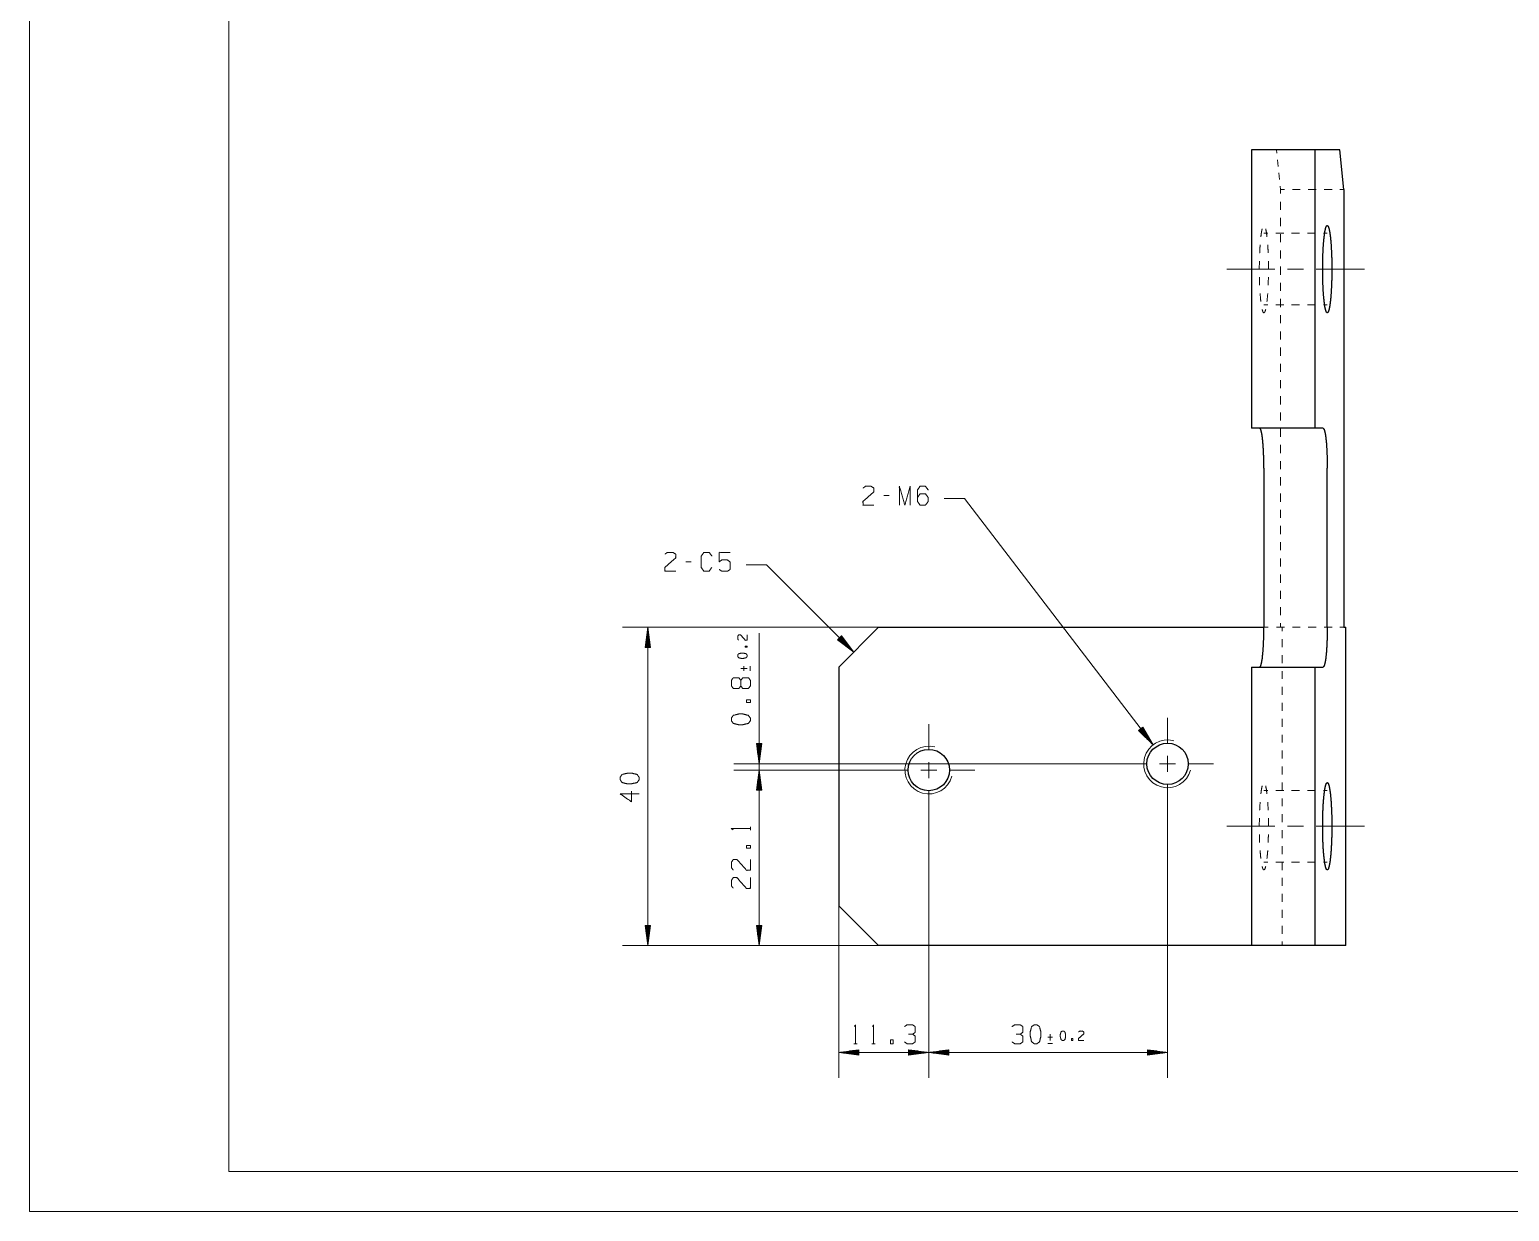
# Model space of a CAD drawing. Header units: millimetres. Extents: x 0 to 420, y 0 to 297.
# Drawn here: x 0 to 185.8, y 0 to 148.5 of the extents above; entities that cross this region are included whole.
import ezdxf

# ---------------------------------------------------------------- set-up
doc = ezdxf.new("R2010")
doc.units = ezdxf.units.MM
doc.layers.add('1', color=7, linetype='Continuous', true_color=0xffffff)

msp = doc.modelspace()

# ---------------------------------------------------------------- linework, layer by layer
at = {"layer": '1', "color": 132, "linetype": 'Continuous', "lineweight": 18}
for p, q in [((0, 297), (0, 0)), ((25, 292), (25, 5)), ((25, 5), (415, 5)), ((0, 0), (420, 0))]:
    msp.add_line(p, q, dxfattribs=at)
at = {"layer": '1', "color": 30, "linetype": 'Continuous', "lineweight": 25}
for p, q in [((161.38, 133.4), (153.43, 133.4)), ((153.43, 133.4), (153.43, 98.4)), ((164.52, 133.4), (161.38, 133.4)), ((161.38, 133.4), (161.38, 98.4)), ((165.04, 128.4), (164.52, 133.4)), ((165.04, 128.4), (165.04, 73.4)), ((161.38, 98.4), (153.43, 98.4)), ((162.43, 98.4), (161.38, 98.4)), ((155, 93.4), (155, 73.4)), ((162.95, 73.4), (162.95, 93.4)), ((106.61, 73.4), (101.61, 68.4)), ((106.61, 73.4), (153.28, 73.4)), ((165.04, 73.4), (165.22, 73.4)), ((165.28, 33.4), (165.28, 73.4)), ((101.61, 68.4), (101.61, 38.4)), ((153.43, 68.4), (161.38, 68.4)), ((153.43, 68.4), (153.43, 33.4)), ((161.38, 68.4), (162.43, 68.4)), ((161.38, 68.4), (161.38, 33.4)), ((101.61, 38.4), (106.61, 33.4)), ((153.28, 33.4), (106.61, 33.4)), ((161.38, 33.4), (153.43, 33.4)), ((165.22, 33.4), (161.38, 33.4))]:
    msp.add_line(p, q, dxfattribs=at)
at = {"layer": '1', "color": 43, "linetype": 'Continuous', "lineweight": 18}
for p, q in [((156.57, 133.4), (156.61, 132.98)), ((156.7, 132.15), (156.78, 131.31)), ((156.87, 130.48), (156.96, 129.65)), ((157.04, 128.81), (157.09, 128.4)), ((157.09, 127.89), (157.09, 128.4)), ((157.09, 128.4), (157.59, 128.4)), ((158.58, 128.4), (159.57, 128.4)), ((160.57, 128.4), (161.56, 128.4)), ((162.56, 128.4), (163.55, 128.4)), ((164.55, 128.4), (165.04, 128.4)), ((157.09, 125.85), (157.09, 126.87)), ((157.09, 123.81), (157.09, 124.83)), ((155.49, 122.9), (155, 122.9)), ((157.48, 122.9), (156.49, 122.9)), ((157.09, 121.78), (157.09, 122.79)), ((159.47, 122.9), (158.48, 122.9)), ((161.46, 122.9), (160.47, 122.9)), ((162.95, 122.9), (162.46, 122.9)), ((154.43, 119.41), (154.42, 118.4)), ((155.57, 118.4), (155.56, 119.41)), ((157.09, 119.74), (157.09, 120.76)), ((157.09, 117.7), (157.09, 118.72)), ((157.09, 115.67), (157.09, 116.68)), ((155, 113.9), (155.49, 113.9)), ((156.49, 113.9), (157.48, 113.9)), ((157.09, 113.63), (157.09, 114.65)), ((158.48, 113.9), (159.47, 113.9)), ((160.47, 113.9), (161.46, 113.9)), ((162.46, 113.9), (162.95, 113.9)), ((157.09, 111.59), (157.09, 112.61)), ((157.09, 109.55), (157.09, 110.57)), ((157.09, 107.52), (157.09, 108.54)), ((157.09, 105.48), (157.09, 106.5)), ((157.09, 103.44), (157.09, 104.46)), ((157.09, 101.41), (157.09, 102.42)), ((157.09, 99.37), (157.09, 100.39)), ((157.09, 97.33), (157.09, 98.35)), ((157.09, 95.29), (157.09, 96.31)), ((157.09, 93.26), (157.09, 94.28)), ((157.09, 91.22), (157.09, 92.24)), ((157.09, 89.18), (157.09, 90.2)), ((157.09, 87.15), (157.09, 88.17)), ((157.09, 85.11), (157.09, 86.13)), ((157.09, 83.07), (157.09, 84.09)), ((157.09, 81.04), (157.09, 82.05)), ((157.09, 79), (157.09, 80.02)), ((157.09, 76.96), (157.09, 77.98)), ((157.09, 74.92), (157.09, 75.94)), ((155, 73.4), (155.52, 73.4)), ((157.09, 73.4), (157.09, 73.91)), ((157.59, 73.4), (157.09, 73.4)), ((157.28, 72.9), (157.28, 73.4)), ((159.57, 73.4), (158.58, 73.4)), ((161.56, 73.4), (160.57, 73.4)), ((163.55, 73.4), (162.56, 73.4)), ((165.04, 73.4), (164.55, 73.4)), ((157.28, 70.9), (157.28, 71.9)), ((157.28, 68.9), (157.28, 69.9)), ((157.28, 66.9), (157.28, 67.9)), ((157.28, 64.9), (157.28, 65.9)), ((157.28, 62.9), (157.28, 63.9)), ((157.28, 60.9), (157.28, 61.9)), ((157.28, 58.9), (157.28, 59.9)), ((157.28, 56.9), (157.28, 57.9)), ((157.28, 54.9), (157.28, 55.9)), ((157.28, 52.9), (157.28, 53.9)), ((155.49, 52.9), (155, 52.9)), ((157.48, 52.9), (156.49, 52.9)), ((159.47, 52.9), (158.48, 52.9)), ((161.46, 52.9), (160.47, 52.9)), ((162.95, 52.9), (162.46, 52.9)), ((157.28, 50.9), (157.28, 51.9)), ((154.43, 49.41), (154.42, 48.4)), ((155.57, 48.4), (155.56, 49.41)), ((157.28, 48.9), (157.28, 49.9)), ((157.28, 46.9), (157.28, 47.9)), ((157.28, 44.9), (157.28, 45.9)), ((155, 43.9), (155.49, 43.9)), ((156.49, 43.9), (157.48, 43.9)), ((157.28, 42.9), (157.28, 43.9)), ((158.48, 43.9), (159.47, 43.9)), ((160.47, 43.9), (161.46, 43.9)), ((162.46, 43.9), (162.95, 43.9)), ((157.28, 40.9), (157.28, 41.9)), ((157.28, 38.9), (157.28, 39.9)), ((157.28, 36.9), (157.28, 37.9)), ((157.28, 34.9), (157.28, 35.9)), ((157.28, 33.4), (157.28, 33.9))]:
    msp.add_line(p, q, dxfattribs=at)
at = {"layer": '1', "color": 252, "linetype": 'Continuous', "lineweight": 18}
for p, q in [((157.97, 118.4), (159.98, 118.4)), ((142.9, 58.83), (142.9, 62.01)), ((112.91, 58.05), (112.91, 61.23)), ((112.91, 54.45), (112.91, 56.46)), ((140.31, 56.24), (137.12, 56.24)), ((141.89, 56.24), (143.9, 56.24)), ((142.9, 55.23), (142.9, 57.24)), ((145.49, 56.24), (148.67, 56.24)), ((110.32, 55.46), (107.13, 55.46)), ((111.9, 55.46), (113.91, 55.46)), ((115.5, 55.46), (118.68, 55.46)), ((112.91, 52.86), (112.91, 49.68)), ((142.9, 53.65), (142.9, 50.46)), ((157.97, 48.4), (159.98, 48.4))]:
    msp.add_line(p, q, dxfattribs=at)
at = {"layer": '1', "color": 95, "linetype": 'Continuous', "lineweight": 18}
for p, q in [((107.95, 89.94), (107.28, 89.94)), ((83.07, 81.64), (82.4, 81.64)), ((89.3, 68.21), (90.1, 68.21)), ((89.7, 68.5), (89.7, 67.93)), ((90.49, 67.93), (90.49, 68.5)), ((90.51, 47.89), (90.51, 48.31)), ((103.5, 21.07), (103.93, 21.07)), ((105.78, 21.07), (106.2, 21.07)), ((128.44, 21.88), (127.87, 21.88)), ((127.87, 21.09), (128.44, 21.09)), ((128.15, 22.28), (128.15, 21.48))]:
    msp.add_line(p, q, dxfattribs=at)
at = {"layer": '1', "color": 13, "linetype": 'Continuous', "lineweight": 18}
for p, q in [((117.4, 89.56), (114.86, 89.56)), ((141.07, 58.62), (117.4, 89.56)), ((92.52, 81.25), (89.98, 81.25)), ((92.52, 81.25), (103.5, 70.28)), ((106.61, 73.4), (74.46, 73.4)), ((77.63, 73.4), (77.3, 70.86)), ((77.56, 70.86), (77.56, 72.82)), ((77.61, 70.86), (77.61, 73.2)), ((77.97, 70.86), (77.63, 73.4)), ((77.63, 33.4), (77.63, 73.4)), ((77.66, 70.86), (77.66, 73.2)), ((77.71, 70.86), (77.71, 72.82)), ((91.6, 72.66), (91.6, 47.52)), ((77.3, 70.86), (77.3, 70.89)), ((77.3, 70.86), (77.3, 70.89)), ((77.3, 70.86), (77.97, 70.86)), ((77.35, 70.86), (77.35, 71.27)), ((77.4, 70.86), (77.4, 71.66)), ((77.46, 70.86), (77.46, 72.05)), ((77.51, 70.86), (77.51, 72.43)), ((77.76, 70.86), (77.76, 72.43)), ((77.81, 70.86), (77.81, 72.05)), ((77.86, 70.86), (77.86, 71.66)), ((77.91, 70.86), (77.91, 71.27)), ((77.96, 70.86), (77.96, 70.89)), ((77.96, 70.86), (77.96, 70.89)), ((101.94, 72.31), (101.46, 71.84)), ((101.46, 71.84), (103.5, 70.28)), ((101.47, 71.84), (101.49, 71.82)), ((101.47, 71.84), (101.49, 71.82)), ((101.5, 71.88), (101.8, 71.58)), ((101.54, 71.91), (102.11, 71.35)), ((101.57, 71.95), (102.41, 71.11)), ((101.61, 71.99), (102.72, 70.87)), ((101.65, 72.02), (103.03, 70.63)), ((101.68, 72.06), (103.34, 70.4)), ((101.72, 72.09), (103.38, 70.43)), ((101.75, 72.13), (103.14, 70.74)), ((101.79, 72.17), (102.9, 71.05)), ((101.83, 72.2), (102.67, 71.36)), ((101.86, 72.24), (102.43, 71.67)), ((101.9, 72.27), (102.19, 71.98)), ((101.93, 72.31), (101.96, 72.29)), ((101.93, 72.31), (101.96, 72.29)), ((103.5, 70.28), (101.94, 72.31)), ((139.8, 60.84), (139.26, 60.43)), ((139.26, 60.43), (141.07, 58.62)), ((139.27, 60.44), (139.29, 60.41)), ((139.27, 60.44), (139.29, 60.41)), ((139.31, 60.47), (139.56, 60.13)), ((139.35, 60.5), (139.84, 59.86)), ((139.39, 60.53), (140.11, 59.58)), ((139.43, 60.56), (140.39, 59.31)), ((139.47, 60.59), (140.66, 59.03)), ((139.51, 60.62), (140.94, 58.76)), ((139.55, 60.65), (140.98, 58.79)), ((139.59, 60.68), (140.78, 59.12)), ((139.63, 60.71), (140.59, 59.46)), ((139.67, 60.74), (140.39, 59.8)), ((139.71, 60.78), (140.2, 60.14)), ((139.75, 60.81), (140.01, 60.47)), ((139.79, 60.84), (139.81, 60.81)), ((139.79, 60.84), (139.81, 60.81)), ((141.07, 58.62), (139.8, 60.84)), ((91.27, 58.78), (91.27, 58.74)), ((91.27, 58.78), (91.27, 58.74)), ((91.27, 58.78), (91.6, 56.24)), ((91.94, 58.78), (91.27, 58.78)), ((91.32, 58.78), (91.32, 58.36)), ((91.37, 58.78), (91.37, 57.97)), ((91.42, 58.78), (91.42, 57.59)), ((91.47, 58.78), (91.47, 57.2)), ((91.53, 58.78), (91.53, 56.82)), ((91.58, 58.78), (91.58, 56.43)), ((91.6, 56.24), (91.94, 58.78)), ((91.63, 58.78), (91.63, 56.43)), ((91.68, 58.78), (91.68, 56.82)), ((91.73, 58.78), (91.73, 57.2)), ((91.78, 58.78), (91.78, 57.59)), ((91.83, 58.78), (91.83, 57.97)), ((91.88, 58.78), (91.88, 58.36)), ((91.93, 58.78), (91.93, 58.74)), ((91.93, 58.78), (91.93, 58.74)), ((137.12, 56.24), (88.43, 56.24)), ((107.13, 55.46), (88.43, 55.46)), ((107.13, 55.46), (88.43, 55.46)), ((91.6, 55.46), (91.27, 52.92)), ((91.6, 55.46), (91.27, 52.92)), ((91.42, 52.92), (91.42, 54.1)), ((91.42, 52.92), (91.42, 54.1)), ((91.47, 52.92), (91.47, 54.49)), ((91.47, 52.92), (91.47, 54.49)), ((91.53, 52.92), (91.53, 54.88)), ((91.53, 52.92), (91.53, 54.88)), ((91.58, 52.92), (91.58, 55.26)), ((91.58, 52.92), (91.58, 55.26)), ((91.94, 52.92), (91.6, 55.46)), ((91.94, 52.92), (91.6, 55.46)), ((91.6, 55.46), (91.6, 33.4)), ((91.63, 52.92), (91.63, 55.26)), ((91.63, 52.92), (91.63, 55.26)), ((91.68, 52.92), (91.68, 54.88)), ((91.68, 52.92), (91.68, 54.88)), ((91.73, 52.92), (91.73, 54.49)), ((91.73, 52.92), (91.73, 54.49)), ((91.78, 52.92), (91.78, 54.1)), ((91.78, 52.92), (91.78, 54.1)), ((91.27, 52.92), (91.27, 52.95)), ((91.27, 52.92), (91.27, 52.95)), ((91.27, 52.92), (91.27, 52.95)), ((91.27, 52.92), (91.27, 52.95)), ((91.27, 52.92), (91.94, 52.92)), ((91.27, 52.92), (91.94, 52.92)), ((91.32, 52.92), (91.32, 53.33)), ((91.32, 52.92), (91.32, 53.33)), ((91.37, 52.92), (91.37, 53.72)), ((91.37, 52.92), (91.37, 53.72)), ((91.83, 52.92), (91.83, 53.72)), ((91.83, 52.92), (91.83, 53.72)), ((91.88, 52.92), (91.88, 53.33)), ((91.88, 52.92), (91.88, 53.33)), ((91.93, 52.92), (91.93, 52.95)), ((91.93, 52.92), (91.93, 52.95)), ((91.93, 52.92), (91.93, 52.95)), ((91.93, 52.92), (91.93, 52.95)), ((142.9, 50.46), (142.9, 16.8)), ((112.91, 49.68), (112.91, 16.8)), ((112.91, 49.68), (112.91, 16.8)), ((101.61, 38.4), (101.61, 16.8)), ((77.3, 35.94), (77.3, 35.9)), ((77.3, 35.94), (77.3, 35.9)), ((77.3, 35.94), (77.63, 33.4)), ((77.97, 35.94), (77.3, 35.94)), ((77.35, 35.94), (77.35, 35.52)), ((77.4, 35.94), (77.4, 35.13)), ((77.46, 35.94), (77.46, 34.75)), ((77.51, 35.94), (77.51, 34.36)), ((77.56, 35.94), (77.56, 33.98)), ((77.61, 35.94), (77.61, 33.59)), ((77.63, 33.4), (77.97, 35.94)), ((77.66, 35.94), (77.66, 33.59)), ((77.71, 35.94), (77.71, 33.98)), ((77.76, 35.94), (77.76, 34.36)), ((77.81, 35.94), (77.81, 34.75)), ((77.86, 35.94), (77.86, 35.13)), ((77.91, 35.94), (77.91, 35.52)), ((77.96, 35.94), (77.96, 35.9)), ((77.96, 35.94), (77.96, 35.9)), ((91.27, 35.94), (91.27, 35.9)), ((91.27, 35.94), (91.27, 35.9)), ((91.27, 35.94), (91.6, 33.4)), ((91.94, 35.94), (91.27, 35.94)), ((91.32, 35.94), (91.32, 35.52)), ((91.37, 35.94), (91.37, 35.13)), ((91.42, 35.94), (91.42, 34.75)), ((91.47, 35.94), (91.47, 34.36)), ((91.53, 35.94), (91.53, 33.98)), ((91.58, 35.94), (91.58, 33.59)), ((91.6, 33.4), (91.94, 35.94)), ((91.63, 35.94), (91.63, 33.59)), ((91.68, 35.94), (91.68, 33.98)), ((91.73, 35.94), (91.73, 34.36)), ((91.78, 35.94), (91.78, 34.75)), ((91.83, 35.94), (91.83, 35.13)), ((91.88, 35.94), (91.88, 35.52)), ((91.93, 35.94), (91.93, 35.9)), ((91.93, 35.94), (91.93, 35.9)), ((106.61, 33.4), (74.46, 33.4)), ((106.61, 33.4), (88.43, 33.4)), ((104.15, 20.31), (101.61, 19.98)), ((101.61, 19.98), (104.15, 19.64)), ((112.91, 19.98), (101.61, 19.98)), ((104.15, 20), (101.81, 20)), ((104.15, 19.95), (101.81, 19.95)), ((104.15, 20.06), (102.19, 20.06)), ((104.15, 19.9), (102.19, 19.9)), ((104.15, 20.11), (102.58, 20.11)), ((104.15, 19.85), (102.58, 19.85)), ((104.15, 20.16), (102.96, 20.16)), ((104.15, 19.8), (102.96, 19.8)), ((104.15, 20.21), (103.35, 20.21)), ((104.15, 19.75), (103.35, 19.75)), ((104.15, 20.26), (103.74, 20.26)), ((104.15, 19.7), (103.74, 19.7)), ((104.15, 20.31), (104.12, 20.31)), ((104.15, 20.31), (104.12, 20.31)), ((104.15, 19.65), (104.12, 19.65)), ((104.15, 19.65), (104.12, 19.65)), ((104.15, 19.64), (104.15, 20.31)), ((110.37, 20.31), (110.4, 20.31)), ((110.37, 20.31), (110.4, 20.31)), ((110.37, 20.31), (110.37, 19.64)), ((112.91, 19.98), (110.37, 20.31)), ((110.37, 20.26), (110.78, 20.26)), ((110.37, 20.21), (111.17, 20.21)), ((110.37, 20.16), (111.56, 20.16)), ((110.37, 20.11), (111.94, 20.11)), ((110.37, 20.06), (112.33, 20.06)), ((110.37, 20), (112.71, 20)), ((110.37, 19.64), (112.91, 19.98)), ((110.37, 19.95), (112.71, 19.95)), ((110.37, 19.9), (112.33, 19.9)), ((110.37, 19.85), (111.94, 19.85)), ((110.37, 19.8), (111.56, 19.8)), ((110.37, 19.75), (111.17, 19.75)), ((110.37, 19.7), (110.78, 19.7)), ((110.37, 19.65), (110.4, 19.65)), ((110.37, 19.65), (110.4, 19.65)), ((115.45, 20.31), (112.91, 19.98)), ((112.91, 19.98), (115.45, 19.64)), ((112.91, 19.98), (142.9, 19.98)), ((115.45, 20), (113.1, 20)), ((115.45, 19.95), (113.1, 19.95)), ((115.45, 20.06), (113.48, 20.06)), ((115.45, 19.9), (113.48, 19.9)), ((115.45, 20.11), (113.87, 20.11)), ((115.45, 19.85), (113.87, 19.85)), ((115.45, 20.16), (114.26, 20.16)), ((115.45, 19.8), (114.26, 19.8)), ((115.45, 20.21), (114.64, 20.21)), ((115.45, 19.75), (114.64, 19.75)), ((115.45, 20.26), (115.03, 20.26)), ((115.45, 19.7), (115.03, 19.7)), ((115.45, 20.31), (115.41, 20.31)), ((115.45, 20.31), (115.41, 20.31)), ((115.45, 19.65), (115.41, 19.65)), ((115.45, 19.65), (115.41, 19.65)), ((115.45, 19.64), (115.45, 20.31)), ((140.36, 20.31), (140.39, 20.31)), ((140.36, 20.31), (140.39, 20.31)), ((140.36, 20.31), (140.36, 19.64)), ((142.9, 19.98), (140.36, 20.31)), ((140.36, 20.26), (140.77, 20.26)), ((140.36, 20.21), (141.16, 20.21)), ((140.36, 20.16), (141.55, 20.16)), ((140.36, 20.11), (141.93, 20.11)), ((140.36, 20.06), (142.32, 20.06)), ((140.36, 20), (142.7, 20)), ((140.36, 19.64), (142.9, 19.98)), ((140.36, 19.95), (142.7, 19.95)), ((140.36, 19.9), (142.32, 19.9)), ((140.36, 19.85), (141.93, 19.85)), ((140.36, 19.8), (141.55, 19.8)), ((140.36, 19.75), (141.16, 19.75)), ((140.36, 19.7), (140.77, 19.7)), ((140.36, 19.65), (140.39, 19.65)), ((140.36, 19.65), (140.39, 19.65))]:
    msp.add_line(p, q, dxfattribs=at)
at = {"layer": '1', "color": 30, "linetype": 'Continuous', "lineweight": 25}
for centre in [(112.91, 55.46), (142.9, 56.24)]:
    msp.add_circle(centre, 2.6, dxfattribs=at)
at = {"layer": '1', "color": 30, "linetype": 'Continuous', "lineweight": 13}
for centre in [(112.91, 55.46), (142.9, 56.24)]:
    msp.add_arc(centre, 3, 75, 345, dxfattribs=at)
at = {"layer": '1', "color": 43, "linetype": 'Continuous', "lineweight": 18}
for points, knots in [([(154.77, 123.46), (154.68, 122.97), (154.61, 122.45)], [0, 0, 0.487486, 1, 1]), ([(155.38, 122.45), (155.32, 122.97), (155.22, 123.46)], [0, 0, 0.512514, 1, 1]), ([(154.52, 121.44), (154.47, 120.5), (154.46, 120.43)], [0, 0, 0.927378, 1, 1]), ([(155.53, 120.43), (155.53, 120.5), (155.48, 121.44)], [0, 0, 0.072622, 1, 1]), ([(154.43, 117.38), (154.43, 117.32), (154.46, 116.37)], [0, 0, 0.056381, 1, 1]), ([(155.53, 116.37), (155.56, 117.32), (155.56, 117.38)], [0, 0, 0.943619, 1, 1]), ([(154.52, 115.35), (154.52, 115.34), (154.59, 114.51), (154.61, 114.34)], [0, 0, 0.010191, 0.833704, 1, 1]), ([(155.38, 114.34), (155.4, 114.51), (155.48, 115.34), (155.48, 115.35)], [0, 0, 0.166296, 0.989809, 1, 1]), ([(154.77, 113.34), (154.78, 113.32), (154.88, 113), (155, 112.9)], [0, 0, 0.044706, 0.696526, 1, 1]), ([(155, 112.9), (155.11, 113), (155.22, 113.32), (155.22, 113.34)], [0, 0, 0.303474, 0.955294, 1, 1]), ([(154.77, 53.46), (154.68, 52.97), (154.61, 52.45)], [0, 0, 0.487486, 1, 1]), ([(155.38, 52.45), (155.32, 52.97), (155.22, 53.46)], [0, 0, 0.512514, 1, 1]), ([(154.52, 51.44), (154.47, 50.5), (154.46, 50.43)], [0, 0, 0.927377, 1, 1]), ([(155.53, 50.43), (155.53, 50.5), (155.48, 51.44)], [0, 0, 0.072623, 1, 1]), ([(154.43, 47.38), (154.43, 47.32), (154.46, 46.37)], [0, 0, 0.056381, 1, 1]), ([(155.53, 46.37), (155.56, 47.32), (155.56, 47.38)], [0, 0, 0.943619, 1, 1]), ([(154.52, 45.35), (154.52, 45.34), (154.59, 44.51), (154.61, 44.34)], [0, 0, 0.010186, 0.8337, 1, 1]), ([(155.38, 44.34), (155.4, 44.51), (155.48, 45.34), (155.48, 45.35)], [0, 0, 0.1663, 0.989814, 1, 1]), ([(154.77, 43.34), (154.78, 43.32), (154.88, 43), (155, 42.9)], [0, 0, 0.044711, 0.696523, 1, 1]), ([(155, 42.9), (155.11, 43), (155.22, 43.32), (155.22, 43.34)], [0, 0, 0.303477, 0.955289, 1, 1])]:
    msp.add_open_spline(points, degree=1, knots=knots, dxfattribs=at)
at = {"layer": '1', "color": 30, "linetype": 'Continuous', "lineweight": 25}
for points, knots in [([(162.95, 123.9), (162.84, 123.79), (162.73, 123.48), (162.63, 122.97), (162.55, 122.29), (162.47, 121.45), (162.42, 120.5), (162.39, 119.47), (162.38, 118.4), (162.39, 117.32), (162.42, 116.29), (162.47, 115.34), (162.55, 114.51), (162.63, 113.82), (162.73, 113.32), (162.84, 113), (162.95, 112.9), (163.07, 113), (163.17, 113.32), (163.27, 113.82), (163.36, 114.51), (163.43, 115.34), (163.48, 116.29), (163.52, 117.32), (163.53, 118.4), (163.52, 119.47), (163.48, 120.5), (163.43, 121.45), (163.36, 122.29), (163.27, 122.97), (163.17, 123.48), (163.07, 123.79), (162.95, 123.9)], [0, 0, 0.006897, 0.021712, 0.044886, 0.075741, 0.113174, 0.15579, 0.201983, 0.25, 0.298018, 0.34421, 0.386827, 0.424259, 0.455114, 0.478289, 0.493103, 0.5, 0.506897, 0.521711, 0.544886, 0.575741, 0.613173, 0.65579, 0.701982, 0.75, 0.798017, 0.84421, 0.886826, 0.924259, 0.955114, 0.978288, 0.993103, 1, 1]), ([(155, 93.4), (154.98, 94.51), (154.95, 95.57), (154.88, 96.51), (154.8, 97.31), (154.7, 97.9), (154.59, 98.27), (154.47, 98.4)], [0, 0, 0.219156, 0.427446, 0.614571, 0.771358, 0.890297, 0.966314, 1, 1]), ([(162.43, 98.4), (162.55, 98.27), (162.66, 97.9), (162.76, 97.31), (162.84, 96.51), (162.9, 95.57), (162.94, 94.51), (162.95, 93.4)], [0, 0, 0.033686, 0.109703, 0.228643, 0.385429, 0.572555, 0.780844, 1, 1]), ([(154.47, 68.4), (154.59, 68.52), (154.7, 68.89), (154.8, 69.49), (154.88, 70.28), (154.95, 71.23), (154.98, 72.28), (155, 73.4)], [0, 0, 0.033686, 0.109703, 0.228644, 0.385428, 0.572556, 0.780846, 1, 1]), ([(162.95, 73.4), (162.94, 72.28), (162.9, 71.23), (162.84, 70.28), (162.76, 69.49), (162.66, 68.89), (162.55, 68.52), (162.43, 68.4)], [0, 0, 0.219154, 0.427444, 0.614572, 0.771356, 0.890297, 0.966314, 1, 1]), ([(162.95, 53.9), (162.84, 53.79), (162.73, 53.48), (162.63, 52.97), (162.55, 52.29), (162.47, 51.45), (162.42, 50.5), (162.39, 49.47), (162.38, 48.4), (162.39, 47.32), (162.42, 46.29), (162.47, 45.34), (162.55, 44.51), (162.63, 43.82), (162.73, 43.32), (162.84, 43), (162.95, 42.9), (163.07, 43), (163.17, 43.32), (163.27, 43.82), (163.36, 44.51), (163.43, 45.34), (163.48, 46.29), (163.52, 47.32), (163.53, 48.4), (163.52, 49.47), (163.48, 50.5), (163.43, 51.45), (163.36, 52.29), (163.27, 52.97), (163.17, 53.48), (163.07, 53.79), (162.95, 53.9)], [0, 0, 0.006897, 0.021711, 0.044886, 0.075741, 0.113173, 0.15579, 0.201983, 0.25, 0.298017, 0.34421, 0.386826, 0.424259, 0.455114, 0.478289, 0.493103, 0.5, 0.506897, 0.521711, 0.544886, 0.575741, 0.613174, 0.65579, 0.701983, 0.75, 0.798017, 0.84421, 0.886827, 0.924259, 0.955114, 0.978289, 0.993103, 1, 1])]:
    msp.add_open_spline(points, degree=1, knots=knots, dxfattribs=at)
at = {"layer": '1', "color": 252, "linetype": 'Continuous', "lineweight": 18}
for points, knots in [([(150.33, 118.4), (153.51, 118.4), (156.38, 118.4)], [0, 0, 0.524442, 1, 1]), ([(161.57, 118.4), (164.44, 118.4), (167.62, 118.4)], [0, 0, 0.475558, 1, 1]), ([(150.33, 48.4), (153.51, 48.4), (156.38, 48.4)], [0, 0, 0.524442, 1, 1]), ([(161.57, 48.4), (164.44, 48.4), (167.62, 48.4)], [0, 0, 0.475558, 1, 1])]:
    msp.add_open_spline(points, degree=1, knots=knots, dxfattribs=at)
at = {"layer": '1', "color": 95, "linetype": 'Continuous', "lineweight": 18}
for points, knots in [([(104.66, 90.89), (104.98, 91.12), (105.67, 91.12), (106.01, 90.89), (106.01, 90.42), (104.65, 89.22), (104.66, 88.74), (106.01, 88.74)], [0, 0, 0.069692, 0.192978, 0.265274, 0.350227, 0.67474, 0.759752, 1, 1]), ([(109.22, 88.74), (109.22, 91.12), (109.89, 88.74), (110.56, 91.12), (110.56, 88.74)], [0, 0, 0.245192, 0.5, 0.754808, 1, 1]), ([(111.49, 89.69), (111.81, 90.17), (112.5, 90.17), (112.84, 89.69), (112.84, 89.22), (112.5, 88.74), (111.81, 88.74), (111.49, 89.22), (111.49, 90.64), (111.81, 91.12), (112.5, 91.12), (112.84, 90.64)], [0, 0, 0.076963, 0.169761, 0.248073, 0.312018, 0.390331, 0.483129, 0.560092, 0.751927, 0.828889, 0.921688, 1, 1]), ([(79.79, 82.59), (80.1, 82.81), (80.79, 82.81), (81.13, 82.59), (81.13, 82.11), (79.77, 80.91), (79.79, 80.44), (81.13, 80.44)], [0, 0, 0.069693, 0.192977, 0.265273, 0.350226, 0.674741, 0.759753, 1, 1]), ([(85.66, 80.91), (85.33, 80.44), (84.67, 80.44), (84.34, 80.91), (84.34, 82.34), (84.67, 82.81), (85.35, 82.81), (85.68, 82.34)], [0, 0, 0.114568, 0.243366, 0.357935, 0.638584, 0.753152, 0.885432, 1, 1]), ([(86.6, 80.66), (86.93, 80.44), (87.62, 80.44), (87.96, 80.66), (87.96, 81.61), (87.62, 81.86), (86.93, 81.86), (86.6, 81.64), (86.6, 82.81), (87.96, 82.81)], [0, 0, 0.062227, 0.168344, 0.230571, 0.376816, 0.441265, 0.547381, 0.609609, 0.79049, 1, 1]), ([(89.03, 71.77), (88.92, 71.93), (88.92, 72.27), (89.03, 72.44), (89.27, 72.44), (89.87, 71.76), (90.1, 71.77), (90.1, 72.44)], [0, 0, 0.069693, 0.192978, 0.265274, 0.350226, 0.674741, 0.759752, 1, 1]), ([(90.1, 70.88), (90.1, 71.04), (89.87, 71.04), (89.87, 70.88), (90.1, 70.88)], [0, 0, 0.207091, 0.5, 0.707091, 1, 1]), ([(90.1, 69.91), (89.98, 70.07), (89.63, 70.16), (89.39, 70.16), (89.03, 70.07), (88.92, 69.91), (88.92, 69.74), (89.03, 69.57), (89.39, 69.48), (89.63, 69.49), (89.98, 69.57), (90.1, 69.74), (90.1, 69.91)], [0, 0, 0.067525, 0.183972, 0.260583, 0.380942, 0.446141, 0.500306, 0.565504, 0.685864, 0.762527, 0.87831, 0.945835, 1, 1]), ([(89.31, 66.03), (89.08, 65.72), (88.36, 65.72), (88.13, 66.03), (88.13, 66.72), (88.36, 67.06), (89.08, 67.06), (89.31, 66.72), (89.31, 66.03), (89.56, 65.7), (90.26, 65.7), (90.51, 66.03), (90.51, 66.72), (90.28, 67.06), (89.56, 67.06), (89.31, 66.72)], [0, 0, 0.047573, 0.136085, 0.183658, 0.267814, 0.317165, 0.405676, 0.455027, 0.539183, 0.590295, 0.675756, 0.726869, 0.811025, 0.860376, 0.948888, 1, 1]), ([(90.51, 63.93), (90.51, 64.27), (90.03, 64.27), (90.03, 63.93), (90.51, 63.93)], [0, 0, 0.207088, 0.5, 0.707088, 1, 1]), ([(90.51, 61.99), (90.26, 62.33), (89.56, 62.51), (89.08, 62.51), (88.36, 62.33), (88.13, 61.99), (88.13, 61.66), (88.36, 61.32), (89.08, 61.14), (89.56, 61.16), (90.26, 61.32), (90.51, 61.66), (90.51, 61.99)], [0, 0, 0.067526, 0.183973, 0.260585, 0.380944, 0.446142, 0.500307, 0.565504, 0.685863, 0.762528, 0.87831, 0.945835, 1, 1]), ([(76.54, 54.56), (76.29, 54.9), (75.59, 55.08), (75.12, 55.08), (74.39, 54.9), (74.17, 54.56), (74.17, 54.23), (74.39, 53.89), (75.12, 53.71), (75.59, 53.73), (76.29, 53.89), (76.54, 54.23), (76.54, 54.56)], [0, 0, 0.067525, 0.183972, 0.260584, 0.380943, 0.446141, 0.500306, 0.565504, 0.685863, 0.762529, 0.87831, 0.945835, 1, 1]), ([(75.59, 52.8), (75.59, 51.46), (74.17, 52.46), (76.54, 52.46)], [0, 0, 0.245869, 0.565295, 1, 1]), ([(88.33, 47.96), (88.13, 48.1), (90.51, 48.1)], [0, 0, 0.093488, 1, 1]), ([(90.51, 45.65), (90.51, 45.98), (90.03, 45.98), (90.03, 45.65), (90.51, 45.65)], [0, 0, 0.207088, 0.5, 0.707088, 1, 1]), ([(88.36, 42.88), (88.13, 43.19), (88.13, 43.88), (88.36, 44.22), (88.83, 44.22), (90.03, 42.86), (90.51, 42.88), (90.51, 44.22)], [0, 0, 0.069692, 0.192977, 0.265273, 0.350226, 0.674741, 0.759753, 1, 1]), ([(88.36, 40.6), (88.13, 40.92), (88.13, 41.61), (88.36, 41.94), (88.83, 41.94), (90.03, 40.58), (90.51, 40.6), (90.51, 41.94)], [0, 0, 0.069692, 0.192977, 0.265273, 0.350227, 0.674741, 0.759752, 1, 1]), ([(103.57, 23.25), (103.71, 23.45), (103.71, 21.07)], [0, 0, 0.093489, 1, 1]), ([(105.85, 23.25), (105.99, 23.45), (105.99, 21.07)], [0, 0, 0.093489, 1, 1]), ([(110.88, 22.27), (111.21, 22.5), (111.21, 23.22), (110.88, 23.45), (110.19, 23.45), (109.85, 23.22)], [0, 0, 0.153874, 0.429853, 0.583728, 0.846125, 1, 1]), ([(124.39, 22.27), (124.72, 22.5), (124.72, 23.22), (124.39, 23.45), (123.7, 23.45), (123.36, 23.22)], [0, 0, 0.153874, 0.429853, 0.583728, 0.846125, 1, 1]), ([(126.49, 21.07), (126.82, 21.32), (127, 22.02), (127, 22.5), (126.82, 23.22), (126.49, 23.45), (126.15, 23.45), (125.82, 23.22), (125.64, 22.5), (125.66, 22.02), (125.82, 21.32), (126.15, 21.07), (126.49, 21.07)], [0, 0, 0.067526, 0.183971, 0.260584, 0.380943, 0.446141, 0.500306, 0.565504, 0.685864, 0.762529, 0.87831, 0.945835, 1, 1]), ([(129.85, 21.48), (130.01, 21.6), (130.1, 21.95), (130.1, 22.19), (130.01, 22.55), (129.85, 22.67), (129.68, 22.67), (129.51, 22.55), (129.42, 22.19), (129.43, 21.95), (129.51, 21.6), (129.68, 21.48), (129.85, 21.48)], [0, 0, 0.067524, 0.18397, 0.260583, 0.380942, 0.446139, 0.500306, 0.565503, 0.685863, 0.762528, 0.878309, 0.945833, 1, 1]), ([(131.71, 22.55), (131.87, 22.67), (132.21, 22.67), (132.38, 22.55), (132.38, 22.32), (131.7, 21.72), (131.71, 21.48), (132.38, 21.48)], [0, 0, 0.069694, 0.192977, 0.265275, 0.350227, 0.67474, 0.759751, 1, 1]), ([(108.09, 21.07), (108.43, 21.07), (108.43, 21.55), (108.09, 21.55), (108.09, 21.07)], [0, 0, 0.207088, 0.5, 0.707088, 1, 1]), ([(109.87, 21.3), (110.19, 21.07), (110.88, 21.07), (111.21, 21.3), (111.21, 22.02), (110.88, 22.27), (110.37, 22.27)], [0, 0, 0.124121, 0.343689, 0.472447, 0.703379, 0.836734, 1, 1]), ([(123.38, 21.3), (123.7, 21.07), (124.39, 21.07), (124.72, 21.3), (124.72, 22.02), (124.39, 22.27), (123.87, 22.27)], [0, 0, 0.124121, 0.343689, 0.472447, 0.703379, 0.836734, 1, 1]), ([(130.82, 21.48), (130.99, 21.48), (130.99, 21.72), (130.82, 21.72), (130.82, 21.48)], [0, 0, 0.207085, 0.5, 0.707085, 1, 1])]:
    msp.add_open_spline(points, degree=1, knots=knots, dxfattribs=at)
at = {"layer": '1', "color": 30, "linetype": 'Continuous', "lineweight": 25}
for points in [[(153.28, 73.4), (155, 73.4)], [(165.22, 73.4), (165.28, 73.4)], [(153.43, 33.4), (153.28, 33.4)], [(165.28, 33.4), (165.22, 33.4)]]:
    msp.add_open_spline(points, degree=1, dxfattribs=at)
at = {"layer": '1', "color": 43, "linetype": 'Continuous', "lineweight": 18}
msp.add_open_spline([(156.57, 73.4), (157.09, 73.4)], degree=1, dxfattribs=at)

doc.saveas('drawing.dxf')
